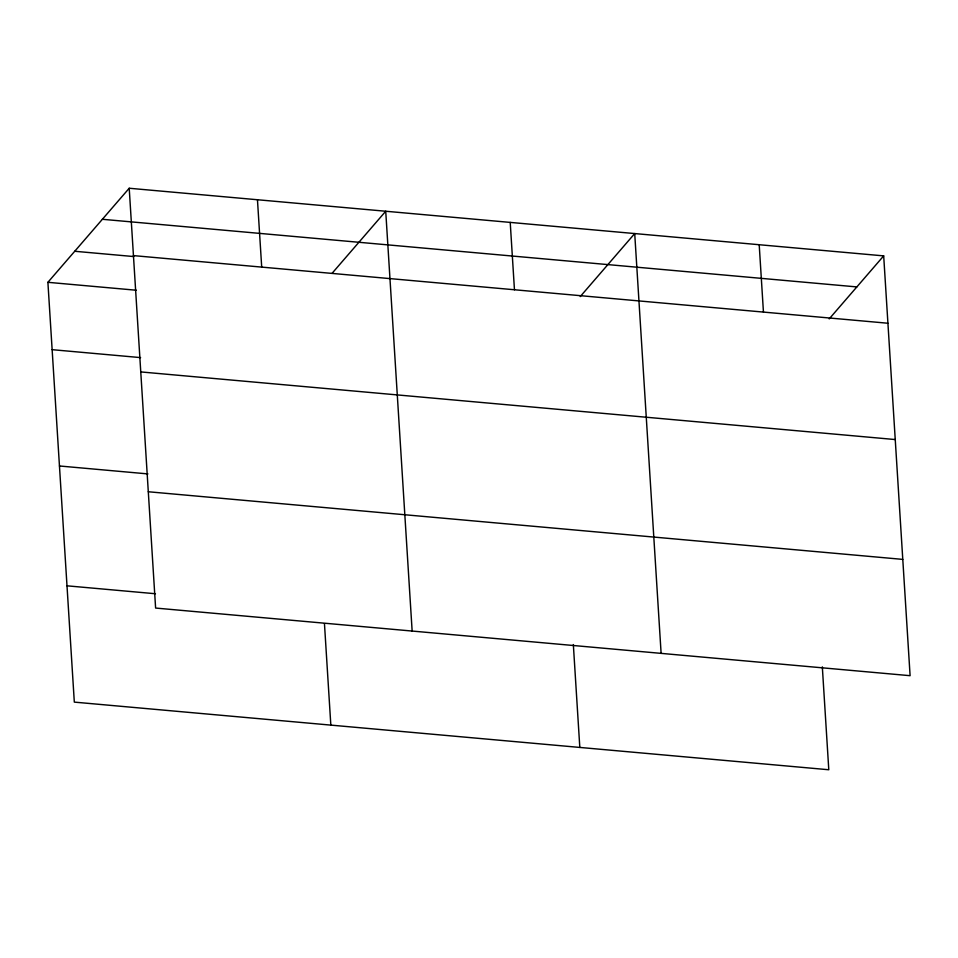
<?xml version="1.0" encoding="UTF-8"?>
<svg xmlns="http://www.w3.org/2000/svg" width="958" height="958" viewBox="0 0 958 958"><rect width="100%" height="100%" fill="white"/><g stroke="black" fill="none" stroke-linecap="round" stroke-linejoin="round"><path stroke-width="1.44" d="M822.323 666.864L828.79 769.753L74.317 702.118L47.9 282.311L129.21 188.247L883.683 255.882L910.1 675.689L155.615 608.055L129.21 188.247M332.21 273.162L385.727 211.239L412.144 631.059M580.237 296.585L634.711 233.56L661.116 653.38M829.209 318.894L883.683 255.882M102.374 219.286L856.859 286.921M133.449 255.606L887.922 323.241M74.736 251.271L133.701 256.552M47.9 282.311L136.359 290.238M52.139 349.67L140.598 357.609M140.766 371.92L895.239 439.554M59.456 465.983L147.915 473.911M148.298 491.753L902.783 559.388M67 585.817L155.447 593.744M759.203 244.721L763.442 312.08M573.339 644.554L579.818 747.444M510.219 222.4L514.458 289.771M324.463 623.718L330.833 725.122M257.462 199.743L261.702 267.114"/></g></svg>
